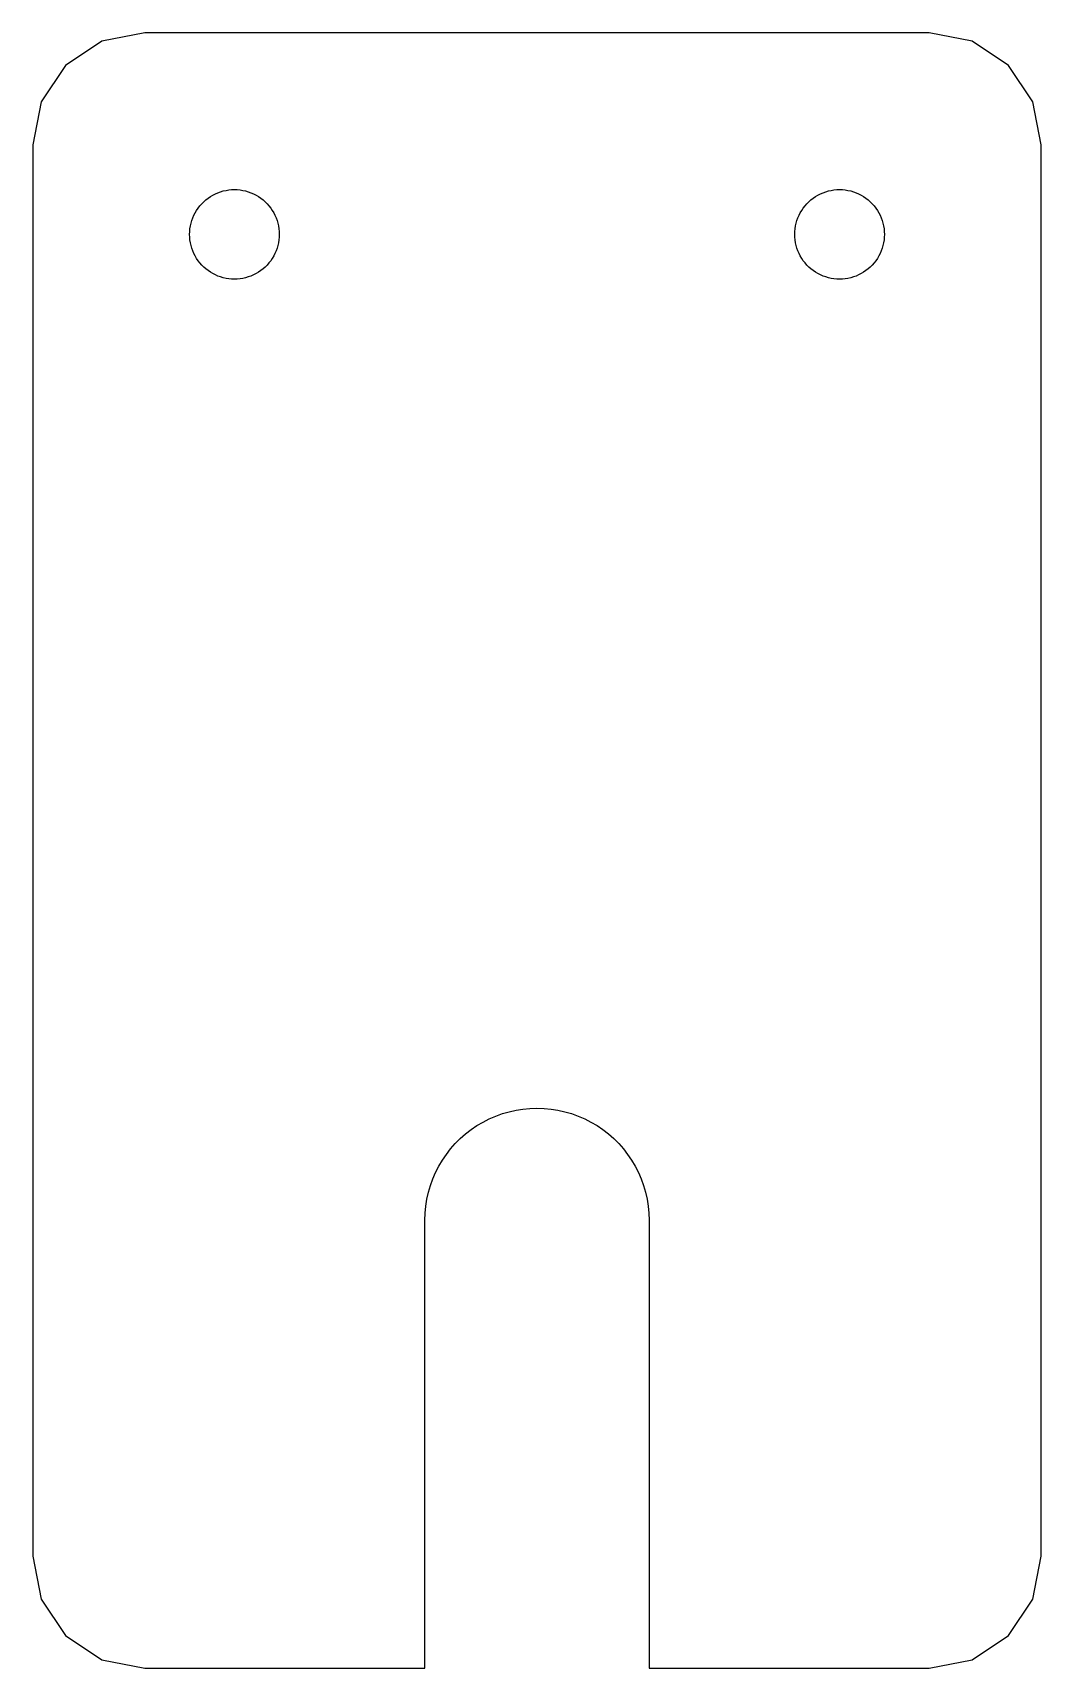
# Model space of a CAD drawing. Extents: x -22.5 to 22.5, y 37.5 to 110.5.
import ezdxf

# ---------------------------------------------------------------- set-up
doc = ezdxf.new("R2010")
doc.units = 0
doc.layers.get('0').update_dxf_attribs({"linetype": 'CONTINUOUS'})

msp = doc.modelspace()

# ---------------------------------------------------------------- linework, layer by layer
at = {"color": 7}
for points in [[(-5, 57.5), (-4.99013, 57.814), (-4.96057, 58.1267), (-4.91142, 58.4369), (-4.84291, 58.7435), (-4.75528, 59.0451), (-4.64888, 59.3406), (-4.52412, 59.6289), (-4.38153, 59.9088), (-4.22163, 60.1791), (-4.04507, 60.4389), (-3.85255, 60.6871), (-3.64484, 60.9227), (-3.42273, 61.1449), (-3.18712, 61.3526), (-2.93892, 61.5451), (-2.67912, 61.7216), (-2.40877, 61.8815), (-2.12889, 62.0241), (-1.84062, 62.1489), (-1.54507, 62.2553), (-1.24344, 62.3429), (-0.9369, 62.4114), (-0.62666, 62.4606), (-0.31395, 62.4901), (0, 62.5), (0.31395, 62.4901), (0.62666, 62.4606), (0.9369, 62.4114), (1.24344, 62.3429), (1.54507, 62.2553), (1.84062, 62.1489), (2.12889, 62.0241), (2.40877, 61.8815), (2.67912, 61.7216), (2.93892, 61.5451), (3.18712, 61.3526), (3.42273, 61.1449), (3.64484, 60.9227), (3.85255, 60.6871), (4.04507, 60.4389), (4.22163, 60.1791), (4.38153, 59.9088), (4.52412, 59.6289), (4.64888, 59.3406), (4.75528, 59.0451), (4.84291, 58.7435), (4.91142, 58.4369), (4.96057, 58.1267), (4.99013, 57.814), (5, 57.5), (5, 37.5), (17.5, 37.5), (19.4134, 37.8806), (21.0355, 38.9645), (22.1194, 40.5866), (22.5, 42.5), (22.5, 105.5), (22.1194, 107.4134), (21.0355, 109.0355), (19.4134, 110.1194), (17.5, 110.5), (-17.5, 110.5), (-19.4134, 110.1194), (-21.0355, 109.0355), (-22.1194, 107.4134), (-22.5, 105.5), (-22.5, 42.5), (-22.1194, 40.5866), (-21.0355, 38.9645), (-19.4134, 37.8806), (-17.5, 37.5), (-5, 37.5)], [(-11.5158, 101.2493), (-11.5354, 101.1252), (-11.5628, 101.0026), (-11.5979, 100.882), (-11.6404, 100.7637), (-11.6903, 100.6484), (-11.7474, 100.5365), (-11.8113, 100.4283), (-11.882, 100.3244), (-11.959, 100.2251), (-12.0421, 100.1309), (-12.1309, 100.0421), (-12.2251, 99.959), (-12.3244, 99.882), (-12.4283, 99.8113), (-12.5365, 99.7474), (-12.6484, 99.6903), (-12.7637, 99.6404), (-12.882, 99.5979), (-13.0026, 99.5628), (-13.1252, 99.5354), (-13.2493, 99.5158), (-13.3744, 99.5039), (-13.5, 99.5), (-13.6256, 99.5039), (-13.7507, 99.5158), (-13.8748, 99.5354), (-13.9974, 99.5628), (-14.118, 99.5979), (-14.2362, 99.6404), (-14.3515, 99.6903), (-14.4635, 99.7474), (-14.5716, 99.8113), (-14.6756, 99.882), (-14.7748, 99.959), (-14.8691, 100.0421), (-14.9579, 100.1309), (-15.041, 100.2251), (-15.118, 100.3244), (-15.1886, 100.4283), (-15.2526, 100.5365), (-15.3096, 100.6484), (-15.3595, 100.7637), (-15.4021, 100.882), (-15.4372, 101.0026), (-15.4646, 101.1252), (-15.4842, 101.2493), (-15.496, 101.3744), (-15.5, 101.5), (-15.496, 101.6256), (-15.4842, 101.7507), (-15.4646, 101.8748), (-15.4372, 101.9974), (-15.4021, 102.118), (-15.3595, 102.2362), (-15.3096, 102.3515), (-15.2526, 102.4635), (-15.1886, 102.5716), (-15.118, 102.6756), (-15.041, 102.7748), (-14.9579, 102.8691), (-14.8691, 102.9579), (-14.7748, 103.041), (-14.6756, 103.118), (-14.5716, 103.1886), (-14.4635, 103.2526), (-14.3515, 103.3096), (-14.2362, 103.3595), (-14.118, 103.4021), (-13.9974, 103.4372), (-13.8748, 103.4646), (-13.7507, 103.4842), (-13.6256, 103.496), (-13.5, 103.5), (-13.3744, 103.496), (-13.2493, 103.4842), (-13.1252, 103.4646), (-13.0026, 103.4372), (-12.882, 103.4021), (-12.7637, 103.3595), (-12.6484, 103.3096), (-12.5365, 103.2526), (-12.4283, 103.1886), (-12.3244, 103.118), (-12.2251, 103.041), (-12.1309, 102.9579), (-12.0421, 102.8691), (-11.959, 102.7748), (-11.882, 102.6756), (-11.8113, 102.5716), (-11.7474, 102.4635), (-11.6903, 102.3515), (-11.6404, 102.2362), (-11.5979, 102.118), (-11.5628, 101.9974), (-11.5354, 101.8748), (-11.5158, 101.7507), (-11.5039, 101.6256), (-11.5, 101.5), (-11.5039, 101.3744)], [(11.5158, 101.7507), (11.5354, 101.8748), (11.5628, 101.9974), (11.5979, 102.118), (11.6404, 102.2362), (11.6903, 102.3515), (11.7474, 102.4635), (11.8113, 102.5716), (11.882, 102.6756), (11.959, 102.7748), (12.0421, 102.8691), (12.1309, 102.9579), (12.2251, 103.041), (12.3244, 103.118), (12.4283, 103.1886), (12.5365, 103.2526), (12.6484, 103.3096), (12.7637, 103.3595), (12.882, 103.4021), (13.0026, 103.4372), (13.1252, 103.4646), (13.2493, 103.4842), (13.3744, 103.496), (13.5, 103.5), (13.6256, 103.496), (13.7507, 103.4842), (13.8748, 103.4646), (13.9974, 103.4372), (14.118, 103.4021), (14.2362, 103.3595), (14.3515, 103.3096), (14.4635, 103.2526), (14.5716, 103.1886), (14.6756, 103.118), (14.7748, 103.041), (14.8691, 102.9579), (14.9579, 102.8691), (15.041, 102.7748), (15.118, 102.6756), (15.1886, 102.5716), (15.2526, 102.4635), (15.3096, 102.3515), (15.3595, 102.2362), (15.4021, 102.118), (15.4372, 101.9974), (15.4646, 101.8748), (15.4842, 101.7507), (15.496, 101.6256), (15.5, 101.5), (15.496, 101.3744), (15.4842, 101.2493), (15.4646, 101.1252), (15.4372, 101.0026), (15.4021, 100.882), (15.3595, 100.7637), (15.3096, 100.6484), (15.2526, 100.5365), (15.1886, 100.4283), (15.118, 100.3244), (15.041, 100.2251), (14.9579, 100.1309), (14.8691, 100.0421), (14.7748, 99.959), (14.6756, 99.882), (14.5716, 99.8113), (14.4635, 99.7474), (14.3515, 99.6903), (14.2362, 99.6404), (14.118, 99.5979), (13.9974, 99.5628), (13.8748, 99.5354), (13.7507, 99.5158), (13.6256, 99.5039), (13.5, 99.5), (13.3744, 99.5039), (13.2493, 99.5158), (13.1252, 99.5354), (13.0026, 99.5628), (12.882, 99.5979), (12.7637, 99.6404), (12.6484, 99.6903), (12.5365, 99.7474), (12.4283, 99.8113), (12.3244, 99.882), (12.2251, 99.959), (12.1309, 100.0421), (12.0421, 100.1309), (11.959, 100.2251), (11.882, 100.3244), (11.8113, 100.4283), (11.7474, 100.5365), (11.6903, 100.6484), (11.6404, 100.7637), (11.5979, 100.882), (11.5628, 101.0026), (11.5354, 101.1252), (11.5158, 101.2493), (11.5039, 101.3744), (11.5, 101.5), (11.5039, 101.6256)]]:
    msp.add_lwpolyline(points, close=True, dxfattribs=at)

doc.saveas('drawing.dxf')
